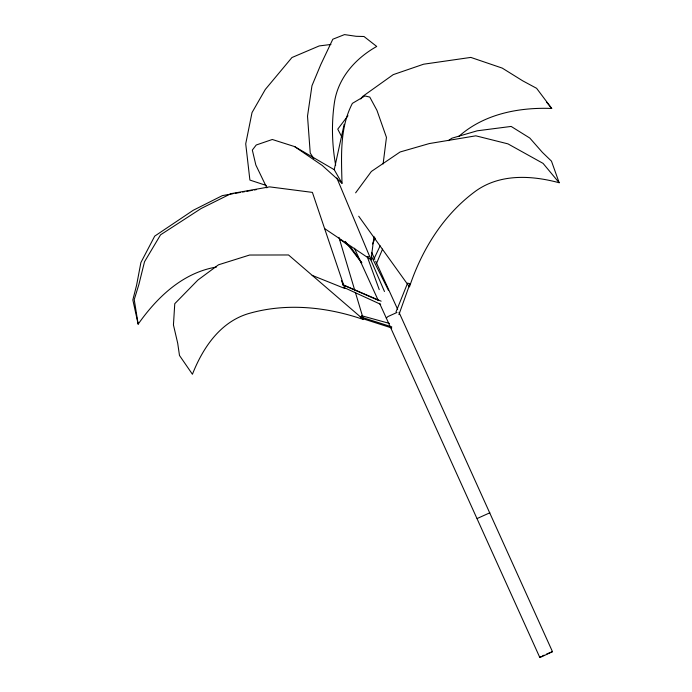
<?xml version="1.0" encoding="UTF-8"?>
<svg xmlns="http://www.w3.org/2000/svg" width="692" height="692" viewBox="0 0 692 692"><rect width="100%" height="100%" fill="white"/><g stroke="black" fill="none" stroke-linecap="round" stroke-linejoin="round"><path stroke-width="1.04" d="M383.108 163.987L386.456 137.371L376.95 110.357L369.779 97.079L364.926 95.963L352.384 103.359C339.573 127.925 341.355 156.427 342.004 183.268L322.247 165.457L294.61 146.592L272.293 139.49L256.239 145L252.329 150.069L255.841 164.999L266.853 187.852M324.557 228.55L371.05 259.785L374 236.37M342.004 183.268L334.236 169.696L344.183 124.231M398.921 314.635L409.984 283.711L407.597 283.132L395.997 311.954M376.396 263.773L382.546 249.111M360.964 317.239L361.631 315.716L389.388 323.406M372.521 243.965L375.237 238.091M373.697 259.483L380.133 245.868M355.619 192.843L371.37 171.46L400.097 151.989L429.256 143.573L475.828 135.822L507.945 143.867L543.064 163.381L559.162 182.74C531.646 175.353 500.489 173.58 476.105 190.784C443.788 214.26 421.921 249.397 409.456 286.912L358.715 216.215M347.964 115.728L337.748 129.162L341.753 136.817M360.74 98.947L362.66 96.43L393.22 74.641L423.59 64.209L470.819 57.41L502.236 68.101L522.719 80.834L536.603 88.308L551.723 108.445C518.749 107.234 483.924 113.946 458.675 136.549M233.022 193.725L222.383 195.602L193.189 210.307L154.705 236.136L140.891 262.571L136.609 285.121L132.838 299.904L138.149 324.159C157.127 297.223 182.731 272.7 216.423 267.043M399.007 312.308L552.476 651.665L541.819 656.699L539.769 657.4L386.292 318.043L387.987 316.538L396.974 312.481M448.39 140.658L451.893 138.201L477.186 130.814L511.146 126.428L529.804 138.054L542.407 152.387L551.472 161.141L559.162 182.74M539.769 657.4L541.438 656.423M477.143 518.524L489.858 512.789M542.32 656.007L544.085 655.168M546.767 653.94L552.476 651.665M235.15 193.353L240.461 192.411M242.589 192.039L244.717 191.667M246.845 191.286L252.165 190.352M254.293 189.98L256.421 189.599M330.94 44.47L319.211 45.931L291.946 57.531L265.313 89.441L252.026 112.58L245.721 143.824L249.898 180.076L266.316 185.465M368.741 256.732L367.218 256.568L379.251 289.654M363.499 319.522C326.477 306.738 285.666 302.568 247.71 313.839C219.675 322.593 202.695 348.232 192.419 374.268L179.488 355.463L177.697 343.215L173.441 324.937L174.765 303.693L197.86 280.078L218.516 264.794L249.596 255.037L288.529 254.967L363.499 319.522L355.515 292.82M360.29 316.798L391.733 326.858M361.639 318.32L391.776 327.982M339.616 239.709L341.467 240.332L351.207 247.701L361.821 262.856M312.153 275.373L344.841 288.503L312.395 192.393L269.525 186.857L230.964 193.673L201.13 208.517L160.561 234.822L144.516 261.758L138.841 284.62L134.231 299.593L138.149 324.159M342.869 284.715L381.145 301.184M342.618 284.775L377.694 300.034M343.855 287.448L380.652 304.324M294.61 146.592L334.236 169.696M546.455 102.035L551.723 108.445M345.308 241.465L361.682 262.83M313.701 158.451L310.232 153.053L307.516 116.152L311.962 85.739L320.777 64.598L332.809 39.228L344.504 34.6L356.112 36.295L364.001 36.512L376.725 46.459C355.567 58.327 338.215 77.677 334.461 102.286C331.373 123.193 331.952 144.481 335.672 165.267M371.223 255.928L388.394 290.199M371.639 252.346L374.779 259.223M375.678 261.187L397.658 309.359M354.442 248.246L378.221 300.345M379.562 303.295L386.292 318.043M341.416 280.658L343.561 285.562M370.358 258.799L384.475 291.522M371.05 259.785L336.814 177.905M338.942 237.347L354.901 290.761"/></g></svg>
